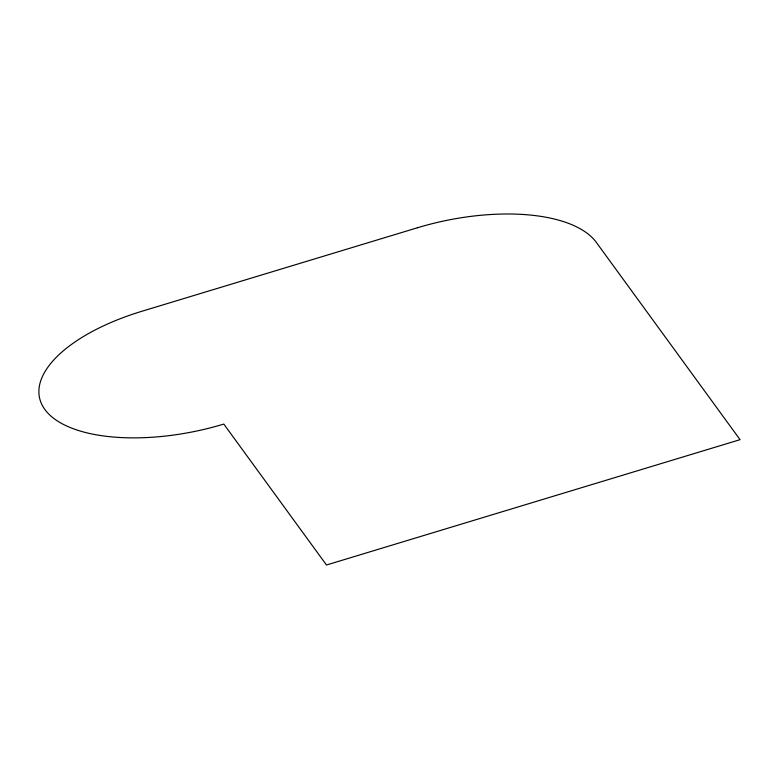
<?xml version="1.0" encoding="UTF-8"?>
<svg xmlns="http://www.w3.org/2000/svg" width="779" height="779" viewBox="0 0 779 779"><rect width="100%" height="100%" fill="white"/><g stroke="black" fill="none" stroke-linecap="round" stroke-linejoin="round"><path stroke-width="1.17" d="M417.388 227.78L141.671 311.337A146.325 64.832 -11.8 0 0 44.88 409.491A146.325 64.832 -11.8 0 0 223.807 424.078L326.479 564.999L740.05 439.668L596.315 242.376A146.325 64.832 -11.8 0 0 417.388 227.78"/></g></svg>
